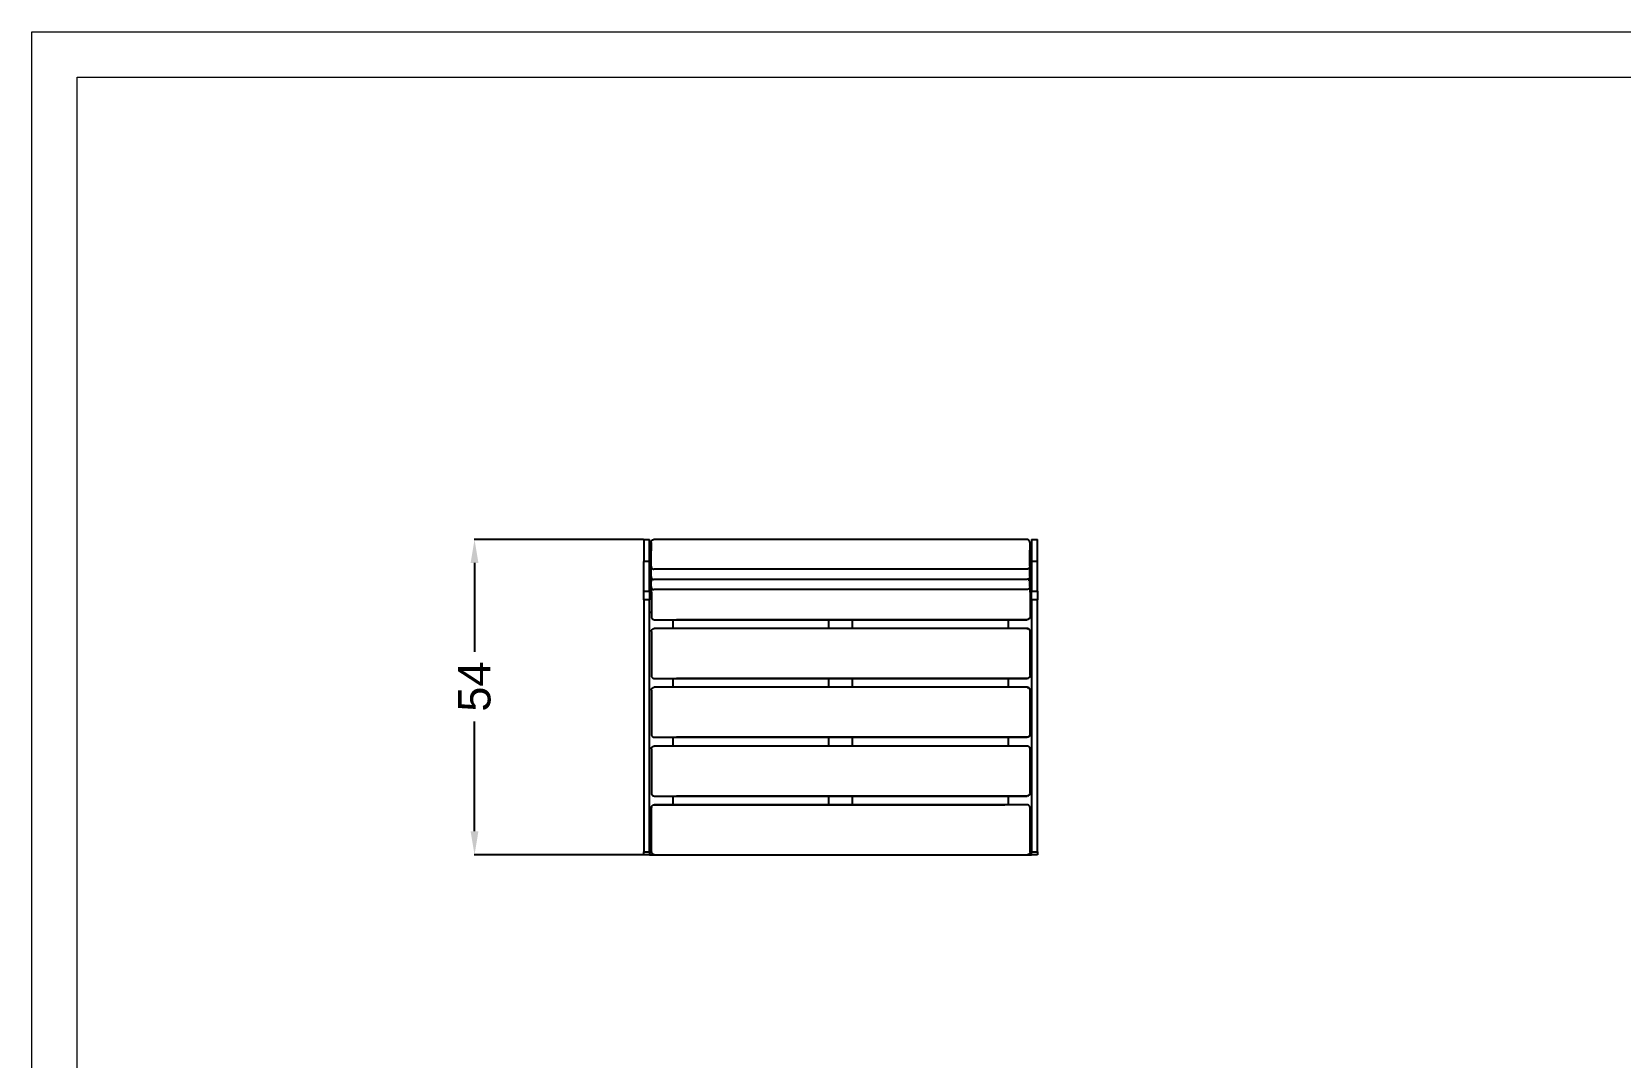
# Model space of a CAD drawing. Header units: inches. Extents: x -1533 to 3873, y -634 to 3374.
# Drawn here: x -1533 to 1170, y 1629 to 3374 of the extents above; entities that cross this region are included whole.
import ezdxf

# ---------------------------------------------------------------- set-up
doc = ezdxf.new("R2010")
doc.units = ezdxf.units.IN
doc.header["$MEASUREMENT"] = 0
doc.layers.add('DIMS', color=7, linetype='Continuous')
doc.layers.add('tabelka', color=155, linetype='Continuous')
doc.styles.get("Standard").update_dxf_attribs({"font": 'arial.ttf'})
doc.dimstyles.new('ISO-25', dxfattribs={"dimtxt": 2.5, "dimasz": 2.5, "dimexe": 1.25, "dimexo": 0.625, "dimtad": 1, "dimtxsty": 'Standard', "dimcen": 2.5, "dimadec": 0, "dimazin": 0, "dimtfac": 1, "dimtmove": 0, "dimatfit": 3, "dimfxl": 1, "dimarcsym": 0})

# ---------------------------------------------------------------- blocks, each defined once
blk = doc.blocks.new('*D26')
at = {"layer": 'Defpoints', "color": 0, "transparency": 16777216}
for p in [(-492, 2510.3), (-779.9, 1973.7), (-491.5, 1973.7)]:
    blk.add_point(p, dxfattribs=at)
at = {"layer": 'DIMS', "color": 0, "lineweight": -2, "transparency": 16777216}
for p, q in [((-492.5, 2510.3), (-780.4, 2510.3)), ((-779.9, 2470.3), (-779.9, 2319.2)), ((-779.9, 2013.7), (-779.9, 2200.7)), ((-492, 1973.7), (-780.4, 1973.7))]:
    blk.add_line(p, q, dxfattribs=at)
at = {"layer": 'DIMS', "color": 0, "transparency": 16777216}
for points in [[(-786.6, 2470.3), (-773.3, 2470.3), (-779.9, 2510.3)], [(-786.6, 2013.7), (-773.3, 2013.7), (-779.9, 1973.7)]]:
    blk.add_solid(points, dxfattribs=at)
at = {"layer": 'DIMS', "color": 0, "transparency": 16777216, "insert": (-779.9, 2259.9), "char_height": 55, "attachment_point": 5, "rotation": 90}
blk.add_mtext('54', dxfattribs=at)

msp = doc.modelspace()

# ---------------------------------------------------------------- linework, layer by layer
for p, q in [((-492, 2510.3), (-482, 2510.3)), ((-492, 2510.3), (-492, 2472.8)), ((-482, 2491.1), (-482, 2510.3)), ((-479.5, 2491.1), (-482, 2491.1)), ((-482, 2472.8), (-482, 2491.1)), ((-482, 2487.2), (-479.5, 2487.2)), ((-479.5, 2506), (-479.4, 2506.3)), ((-479.5, 2505.6), (-479.5, 2506)), ((-479.5, 2505.2), (-479.5, 2505.6)), ((-479.5, 2505.2), (-479.5, 2491.1)), ((-479.5, 2487.2), (-479.5, 2491.1)), ((-479.5, 2477.6), (-479.5, 2487.2)), ((-479.4, 2506.4), (-479.3, 2506.8)), ((-479.4, 2506.3), (-479.4, 2506.4)), ((-479.3, 2506.8), (-479.1, 2507.1)), ((-479.1, 2507.1), (-479, 2507.5)), ((-479, 2507.5), (-478.8, 2507.8)), ((-478.8, 2507.8), (-478.6, 2508.1)), ((-478.6, 2508.1), (-478.3, 2508.4)), ((-478.3, 2508.5), (-478, 2508.8)), ((-478.3, 2508.4), (-478.3, 2508.5)), ((-478, 2508.8), (-477.7, 2509)), ((-477.7, 2509), (-477.4, 2509.3)), ((-477.4, 2509.3), (-477.1, 2509.5)), ((-477.1, 2509.5), (-476.8, 2509.7)), ((-476.8, 2509.7), (-476.4, 2509.8)), ((-476.4, 2509.8), (-476.1, 2510)), ((-476.1, 2510), (-475.7, 2510.1)), ((-475.7, 2510.1), (-475.3, 2510.1)), ((-475.3, 2510.1), (-474.9, 2510.2)), ((-474.9, 2510.2), (-474.5, 2510.2)), ((160, 2510.2), (-474.5, 2510.2)), ((160.4, 2510.2), (160, 2510.2)), ((160.7, 2510.1), (160.4, 2510.2)), ((161.1, 2510.1), (160.7, 2510.1)), ((161.5, 2510), (161.1, 2510.1)), ((161.9, 2509.8), (161.5, 2510)), ((162.2, 2509.7), (161.9, 2509.8)), ((162.6, 2509.5), (162.2, 2509.7)), ((162.9, 2509.3), (162.6, 2509.5)), ((163.2, 2509), (162.9, 2509.3)), ((163.5, 2508.8), (163.2, 2509)), ((163.7, 2508.5), (163.5, 2508.8)), ((163.8, 2508.4), (163.7, 2508.5)), ((164, 2508.1), (163.8, 2508.4)), ((164.2, 2507.8), (164, 2508.1)), ((164.4, 2507.5), (164.2, 2507.8)), ((164.6, 2507.1), (164.4, 2507.5)), ((164.7, 2506.8), (164.6, 2507.1)), ((164.8, 2506.4), (164.7, 2506.8)), ((164.8, 2506.3), (164.8, 2506.4)), ((164.9, 2506), (164.8, 2506.3)), ((165, 2505.6), (164.9, 2506)), ((165, 2505.2), (165, 2505.6)), ((165, 2505.2), (165, 2492.2)), ((165, 2491.1), (165, 2492.2)), ((165, 2491.1), (168, 2491.1)), ((165, 2488.2), (165, 2491.1)), ((165, 2487.8), (165, 2488.2)), ((165, 2487.8), (165, 2487.2)), ((168, 2487.2), (165, 2487.2)), ((165, 2464.6), (165, 2487.2)), ((168, 2510.3), (178, 2510.3)), ((168, 2510.3), (168, 2491.1)), ((168, 2491.1), (168, 2487.2)), ((168, 2487.2), (168, 2472.8)), ((178, 2472.8), (178, 2510.3)), ((-482, 2472.8), (-492, 2472.8)), ((-492, 2422.3), (-492, 2472.8)), ((-482, 2440.8), (-482, 2472.8)), ((-479.5, 2476.4), (-479.5, 2477.6)), ((-479.5, 2472.1), (-479.5, 2476.4)), ((-479.5, 2464.6), (-479.5, 2472.1)), ((-479.5, 2472.1), (-479.5, 2472.1)), ((-479.5, 2464.6), (-479.5, 2464.2)), ((-479.5, 2464.2), (-479.5, 2463.8)), ((-479.5, 2460.3), (-479.5, 2464.2)), ((-479.5, 2463.8), (-479.4, 2463.4)), ((-479.5, 2459), (-479.5, 2460.3)), ((-479.4, 2463.4), (-479.4, 2463.4)), ((-479.4, 2463.4), (-479.3, 2463)), ((-479.3, 2463), (-479.1, 2462.6)), ((-479.1, 2462.6), (-479, 2462.3)), ((-479, 2462.3), (-478.8, 2462)), ((-478.8, 2462), (-478.6, 2461.6)), ((-478.6, 2461.6), (-478.3, 2461.3)), ((-478.3, 2461.3), (-478.3, 2461.3)), ((-478.3, 2461.3), (-478, 2461)), ((-478, 2461), (-477.7, 2460.8)), ((-477.7, 2460.8), (-477.4, 2460.5)), ((-477.4, 2460.5), (-477.1, 2460.3)), ((-477.1, 2460.3), (-476.8, 2460.1)), ((-476.8, 2460.1), (-476.4, 2460)), ((-476.4, 2460), (-476.1, 2459.8)), ((161.9, 2460), (161.5, 2459.8)), ((162.2, 2460.1), (161.9, 2460)), ((162.6, 2460.3), (162.2, 2460.1)), ((162.9, 2460.5), (162.6, 2460.3)), ((163.2, 2460.8), (162.9, 2460.5)), ((163.5, 2461), (163.2, 2460.8)), ((163.7, 2461.3), (163.5, 2461)), ((163.8, 2461.3), (163.7, 2461.3)), ((164, 2461.6), (163.8, 2461.3)), ((164.2, 2462), (164, 2461.6)), ((164.4, 2462.3), (164.2, 2462)), ((164.6, 2462.6), (164.4, 2462.3)), ((164.7, 2463), (164.6, 2462.6)), ((164.8, 2463.4), (164.7, 2463)), ((164.9, 2463.8), (164.8, 2463.4)), ((164.8, 2463.4), (164.8, 2463.4)), ((165, 2464.2), (164.9, 2463.8)), ((165, 2464.6), (165, 2464.2)), ((165, 2464.2), (165, 2460.3)), ((165, 2447.2), (165, 2460.3)), ((178, 2472.8), (168, 2472.8)), ((168, 2472.8), (168, 2440.8)), ((178, 2422.3), (178, 2472.8)), ((-482, 2422.3), (-482, 2440.8)), ((-482, 2440.8), (-479.5, 2440.8)), ((-479.5, 2454.8), (-479.5, 2459)), ((-479.5, 2454.7), (-479.5, 2454.8)), ((-479.5, 2447.2), (-479.5, 2454.7)), ((-479.5, 2447.2), (-479.5, 2446.8)), ((-479.5, 2446.8), (-479.5, 2446.5)), ((-479.5, 2442.9), (-479.5, 2446.8)), ((-479.5, 2446.5), (-479.4, 2446.1)), ((-479.5, 2440.8), (-479.5, 2442.9)), ((-479.5, 2429.9), (-479.5, 2440.8)), ((-479.5, 2440.8), (-479.5, 2440.8)), ((-479.4, 2446.1), (-479.4, 2446)), ((-479.4, 2446), (-479.3, 2445.6)), ((-479.3, 2445.6), (-479.1, 2445.3)), ((-479.1, 2445.3), (-479, 2444.9)), ((-479, 2444.9), (-478.8, 2444.6)), ((-478.8, 2444.6), (-478.6, 2444.3)), ((-478.6, 2444.3), (-478.3, 2444)), ((-478.6, 2440.8), (-478.5, 2440.8)), ((-478.3, 2444), (-478.3, 2443.9)), ((-478.3, 2443.9), (-478, 2443.7)), ((-478, 2443.7), (-477.7, 2443.4)), ((-477.7, 2443.4), (-477.4, 2443.2)), ((-477.4, 2443.2), (-477.1, 2442.9)), ((-477.1, 2442.9), (-476.8, 2442.8)), ((-476.8, 2442.8), (-476.4, 2442.6)), ((-476.8, 2440.8), (-476.5, 2440.8)), ((-476.4, 2442.6), (-476.1, 2442.5)), ((-476.1, 2459.8), (-475.7, 2459.7)), ((-476.1, 2442.5), (-475.7, 2442.4)), ((-475.7, 2459.7), (-475.3, 2459.7)), ((-475.7, 2442.4), (-475.3, 2442.3)), ((-475.3, 2459.7), (-474.9, 2459.6)), ((-475.3, 2442.3), (-474.9, 2442.2)), ((-474.9, 2459.6), (-474.5, 2459.6)), ((-474.9, 2442.2), (-474.5, 2442.2)), ((160, 2459.6), (-474.5, 2459.6)), ((160, 2442.2), (-474.5, 2442.2)), ((160.4, 2459.6), (160, 2459.6)), ((160.4, 2442.2), (160, 2442.2)), ((160.7, 2459.7), (160.4, 2459.6)), ((160.7, 2442.3), (160.4, 2442.2)), ((160.5, 2440.8), (160.4, 2440.8)), ((160.5, 2440.8), (160.5, 2440.7)), ((160.8, 2440.8), (160.5, 2440.8)), ((160.5, 2440.7), (160.5, 2440.8)), ((160.5, 2438.1), (160.5, 2438)), ((160.5, 2438), (160.5, 2438.1)), ((161.1, 2459.7), (160.7, 2459.7)), ((161.1, 2442.4), (160.7, 2442.3)), ((161.5, 2459.8), (161.1, 2459.7)), ((161.5, 2442.5), (161.1, 2442.4)), ((161.9, 2442.6), (161.5, 2442.5)), ((162.2, 2442.8), (161.9, 2442.6)), ((162.6, 2442.9), (162.2, 2442.8)), ((162.6, 2440.8), (162.3, 2440.8)), ((162.9, 2443.2), (162.6, 2442.9)), ((163.2, 2443.4), (162.9, 2443.2)), ((163.5, 2443.7), (163.2, 2443.4)), ((163.5, 2440.8), (163.4, 2440.8)), ((163.7, 2443.9), (163.5, 2443.7)), ((163.8, 2444), (163.7, 2443.9)), ((164, 2444.3), (163.8, 2444)), ((163.9, 2440.8), (163.9, 2440.8)), ((164.2, 2444.6), (164, 2444.3)), ((164.4, 2444.9), (164.2, 2444.6)), ((164.6, 2440.8), (164.2, 2440.8)), ((164.6, 2445.3), (164.4, 2444.9)), ((164.7, 2445.6), (164.6, 2445.3)), ((164.8, 2446), (164.7, 2445.6)), ((165, 2440.8), (164.7, 2440.8)), ((164.9, 2446.5), (164.8, 2446.1)), ((164.8, 2446.1), (164.8, 2446)), ((165, 2446.8), (164.9, 2446.5)), ((165, 2447.2), (165, 2446.8)), ((165, 2446.8), (165, 2442.9)), ((165, 2440.8), (165, 2442.9)), ((165, 2429.9), (165, 2440.8)), ((165.5, 2440.8), (165, 2440.8)), ((165.5, 2440.8), (165.5, 2428.7)), ((168, 2440.8), (165.5, 2440.8)), ((165.5, 2440.8), (165.5, 2378.7)), ((168, 2440.8), (168, 2422.3)), ((-492, 2422.3), (-482, 2422.3)), ((-492, 2421.3), (-492, 2422.3)), ((-492, 2419.6), (-492, 2421.3)), ((-492, 2417.2), (-492, 2419.6)), ((-492, 2414.3), (-492, 2417.2)), ((-492, 2411), (-492, 2414.3)), ((-492, 2407.5), (-492, 2411)), ((-482, 2407.5), (-492, 2407.5)), ((-492, 2407.5), (-492, 1978.7)), ((-482, 2422.3), (-482, 2421.3)), ((-482, 2421.3), (-482, 2420.7)), ((-482, 2420.7), (-479, 2420.7)), ((-482, 2420.7), (-482, 2419.6)), ((-482, 2419.6), (-482, 2417.2)), ((-482, 2417.2), (-482, 2414.3)), ((-482, 2414.3), (-482, 2411)), ((-482, 2411), (-482, 2407.5)), ((-482, 2385.7), (-482, 2407.5)), ((-479.5, 2429.9), (-479.5, 2429.5)), ((-479.5, 2429.5), (-479.5, 2429.1)), ((-479.5, 2429.1), (-479.4, 2428.7)), ((-479.4, 2428.7), (-479.4, 2428.7)), ((-479.4, 2428.7), (-479.3, 2428.3)), ((-479.3, 2428.3), (-479.1, 2427.9)), ((-479.1, 2427.9), (-479, 2427.7)), ((-479, 2420.7), (-479, 2427.7)), ((-479, 2427.7), (-479, 2427.6)), ((-479, 2427.6), (-478.8, 2427.2)), ((-479, 2420.7), (-479, 2385.7)), ((-478.8, 2427.2), (-478.6, 2426.9)), ((-478.6, 2426.9), (-478.3, 2426.6)), ((-478.3, 2426.6), (-478.3, 2426.6)), ((-478.3, 2426.6), (-478, 2426.3)), ((-478, 2426.3), (-477.7, 2426)), ((-477.7, 2426), (-477.4, 2425.8)), ((-477.4, 2425.8), (-477.1, 2425.6)), ((-477.1, 2425.6), (-476.8, 2425.4)), ((-476.8, 2425.4), (-476.4, 2425.2)), ((-476.4, 2425.2), (-476.1, 2425.1)), ((-476.1, 2425.1), (-475.7, 2425)), ((-475.7, 2425), (-475.3, 2424.9)), ((-475.3, 2424.9), (-474.9, 2424.9)), ((-474.9, 2424.9), (-474.5, 2424.9)), ((160, 2424.9), (-474.5, 2424.9)), ((160.4, 2424.9), (160, 2424.9)), ((160.5, 2424.9), (160.4, 2424.9)), ((160.7, 2424.9), (160.5, 2424.9)), ((161.1, 2425), (160.7, 2424.9)), ((161.5, 2425.1), (161.1, 2425)), ((161.9, 2425.2), (161.5, 2425.1)), ((162.2, 2425.4), (161.9, 2425.2)), ((162.6, 2425.6), (162.2, 2425.4)), ((162.9, 2425.8), (162.6, 2425.6)), ((163.2, 2426), (162.9, 2425.8)), ((163.5, 2426.3), (163.2, 2426)), ((163.7, 2426.6), (163.5, 2426.3)), ((163.8, 2426.6), (163.7, 2426.6)), ((164, 2426.9), (163.8, 2426.6)), ((164.2, 2427.2), (164, 2426.9)), ((164.4, 2427.6), (164.2, 2427.2)), ((164.6, 2427.9), (164.4, 2427.6)), ((164.7, 2428.3), (164.6, 2427.9)), ((164.8, 2428.7), (164.7, 2428.3)), ((164.9, 2429.1), (164.8, 2428.7)), ((164.8, 2428.7), (164.8, 2428.7)), ((165, 2429.5), (164.9, 2429.1)), ((165, 2429.9), (165, 2429.5)), ((165.5, 2428.7), (165.4, 2420.7)), ((165.5, 2420.7), (165.4, 2420.7)), ((165.4, 2420.7), (165.5, 2416.2)), ((165.5, 2420.7), (165.5, 2428.7)), ((165.5, 2420.7), (168, 2420.7)), ((165.5, 2416.2), (165.5, 2391.2)), ((168, 2422.3), (178, 2422.3)), ((168, 2421.3), (168, 2422.3)), ((168, 2420.7), (168, 2421.3)), ((168, 2419.6), (168, 2420.7)), ((168, 2417.2), (168, 2419.6)), ((168, 2414.3), (168, 2417.2)), ((168, 2411), (168, 2414.3)), ((168, 2407.5), (168, 2411)), ((178, 2407.5), (168, 2407.5)), ((168, 2407.5), (168, 2385.7)), ((178, 2422.3), (178, 2421.3)), ((178, 2421.3), (178, 2419.6)), ((178, 2419.6), (178, 2417.2)), ((178, 2417.2), (178, 2414.3)), ((178, 2414.3), (178, 2411)), ((178, 2411), (178, 2407.5)), ((178, 1978.7), (178, 2407.5)), ((-479, 2385.7), (-482, 2385.7)), ((-482, 2046.7), (-482, 2385.7)), ((-479, 2385.7), (-479, 2378.7)), ((165.5, 2391.2), (165.4, 2385.7)), ((165.4, 2385.7), (168, 2385.7)), ((165.4, 2385.7), (165.5, 2378.7)), ((168, 2385.7), (168, 2046.7)), ((-479, 2378.7), (-479, 2378.3)), ((-479, 2378.3), (-479, 2377.9)), ((-479, 2377.9), (-478.9, 2377.5)), ((-479, 2354.5), (-478.9, 2354.9)), ((-479, 2354.1), (-479, 2354.5)), ((-479, 2353.7), (-479, 2354.1)), ((-479, 2353.7), (-479, 2278.7)), ((-478.9, 2377.5), (-478.8, 2377.2)), ((-478.9, 2354.9), (-478.8, 2355.3)), ((-478.8, 2377.2), (-478.6, 2376.8)), ((-478.8, 2355.3), (-478.6, 2355.6)), ((-478.6, 2376.8), (-478.5, 2376.4)), ((-478.6, 2355.6), (-478.5, 2356)), ((-478.5, 2376.4), (-478.3, 2376.1)), ((-478.5, 2356), (-478.3, 2356.3)), ((-478.3, 2376.1), (-478.1, 2375.8)), ((-478.3, 2356.3), (-478.1, 2356.7)), ((-478.1, 2375.8), (-477.8, 2375.5)), ((-478.1, 2356.7), (-477.8, 2357)), ((-477.8, 2375.5), (-477.6, 2375.2)), ((-477.8, 2357), (-477.6, 2357.3)), ((-477.6, 2375.2), (-477.3, 2374.9)), ((-477.6, 2357.3), (-477.3, 2357.5)), ((-477.3, 2374.9), (-477, 2374.7)), ((-477.3, 2357.5), (-477, 2357.8)), ((-477, 2374.7), (-476.6, 2374.5)), ((-477, 2357.8), (-476.6, 2358)), ((-476.6, 2374.5), (-476.3, 2374.3)), ((-476.6, 2358), (-476.3, 2358.2)), ((-476.3, 2374.3), (-475.9, 2374.1)), ((-476.3, 2358.2), (-475.9, 2358.3)), ((-475.9, 2374.1), (-475.6, 2374)), ((-475.9, 2358.3), (-475.6, 2358.5)), ((-475.6, 2374), (-475.2, 2373.9)), ((-475.6, 2358.5), (-475.2, 2358.6)), ((-475.2, 2373.9), (-474.8, 2373.8)), ((-475.2, 2358.6), (-474.8, 2358.7)), ((-474.8, 2373.8), (-474.4, 2373.7)), ((-474.8, 2358.7), (-474.4, 2358.7)), ((-474.4, 2373.7), (-474, 2373.7)), ((-474, 2358.7), (-474.4, 2358.7)), ((-474, 2373.7), (-442, 2373.7)), ((-442, 2358.7), (-474, 2358.7)), ((-442, 2358.7), (-442, 2373.7)), ((-442, 2373.7), (-176.8, 2373.7)), ((-176.8, 2358.7), (-442, 2358.7)), ((-137.9, 2373.7), (-436.2, 2373.7)), ((-176.8, 2358.7), (-176.8, 2373.7)), ((-176.8, 2373.7), (-136.8, 2373.7)), ((-136.8, 2358.7), (-176.8, 2358.7)), ((160.5, 2373.7), (-137.9, 2373.7)), ((-136.8, 2358.7), (-136.8, 2373.7)), ((-136.8, 2373.7), (128, 2373.7)), ((128, 2358.7), (-136.8, 2358.7)), ((128, 2373.7), (128, 2358.7)), ((128, 2373.7), (160.5, 2373.7)), ((160.5, 2358.7), (128, 2358.7)), ((160.6, 2373.7), (160.5, 2373.7)), ((160.6, 2373.7), (160.5, 2373.7)), ((160.8, 2358.7), (160.5, 2358.7)), ((160.6, 2373.7), (160.6, 2373.7)), ((160.8, 2373.7), (160.6, 2373.7)), ((161.2, 2373.8), (160.8, 2373.7)), ((161.2, 2358.7), (160.8, 2358.7)), ((162, 2358.4), (160.8, 2358.6)), ((160.8, 2358.6), (162, 2358.4)), ((161.6, 2373.9), (161.2, 2373.8)), ((161.6, 2358.6), (161.2, 2358.7)), ((162, 2374), (161.6, 2373.9)), ((162, 2374), (161.6, 2373.9)), ((161.6, 2373.9), (161.7, 2373.9)), ((161.6, 2358.6), (161.7, 2358.5)), ((161.7, 2373.9), (161.8, 2373.9)), ((161.7, 2358.5), (161.9, 2358.5)), ((161.9, 2373.9), (161.8, 2373.9)), ((162, 2374), (161.9, 2373.9)), ((162, 2374), (161.9, 2373.9)), ((162, 2358.5), (161.9, 2358.5)), ((162.3, 2374.1), (162, 2374)), ((162, 2374), (162.3, 2374.1)), ((162.3, 2358.4), (162, 2358.5)), ((162.4, 2374.1), (162.3, 2374.1)), ((162.4, 2374.1), (162.3, 2374.1)), ((162.4, 2358.3), (162.3, 2358.4)), ((162.3, 2358.4), (162.4, 2358.3)), ((162.7, 2374.3), (162.4, 2374.1)), ((162.4, 2374.1), (162.5, 2374.2)), ((162.5, 2374.2), (162.4, 2374.1)), ((162.4, 2358.3), (162.5, 2358.3)), ((162.4, 2358.3), (162.5, 2358.3)), ((162.5, 2374.2), (162.7, 2374.3)), ((162.7, 2374.3), (162.5, 2374.2)), ((162.7, 2358.2), (162.5, 2358.3)), ((163, 2374.4), (162.7, 2374.3)), ((162.8, 2358.1), (162.7, 2358.2)), ((162.8, 2358.1), (163, 2358)), ((163, 2374.4), (162.9, 2374.4)), ((164, 2375.2), (163, 2374.5)), ((164, 2375.2), (163, 2374.5)), ((163.1, 2374.5), (163, 2374.4)), ((163, 2358), (163.1, 2358)), ((163, 2357.9), (163.3, 2357.7)), ((163, 2357.9), (163.3, 2357.7)), ((164, 2375.2), (163.1, 2374.5)), ((163.4, 2374.7), (163.1, 2374.5)), ((163.4, 2357.8), (163.1, 2358)), ((163.7, 2374.9), (163.4, 2374.7)), ((163.7, 2357.5), (163.4, 2357.8)), ((163.4, 2357.7), (163.7, 2357.5)), ((164, 2375.2), (163.7, 2374.9)), ((163.9, 2357.4), (163.7, 2357.5)), ((163.9, 2357.4), (163.9, 2357.3)), ((163.9, 2357.3), (164, 2357.3)), ((163.9, 2357.3), (164, 2357.3)), ((164, 2375.2), (164.9, 2376.5)), ((164.9, 2376.5), (164, 2375.2)), ((164.7, 2376.1), (164, 2375.2)), ((164.3, 2375.5), (164, 2375.2)), ((164, 2357.3), (164.2, 2356.9)), ((164, 2357.3), (164.2, 2356.9)), ((164.3, 2357), (164, 2357.3)), ((164, 2357.3), (164.2, 2356.9)), ((164.5, 2375.8), (164.3, 2375.5)), ((164.5, 2356.7), (164.3, 2357)), ((164.4, 2356.6), (164.6, 2356.3)), ((164.4, 2356.6), (164.6, 2356.3)), ((164.7, 2376.1), (164.5, 2375.8)), ((164.7, 2356.3), (164.5, 2356.7)), ((164.5, 2356.6), (164.7, 2356.3)), ((164.8, 2376.2), (164.7, 2376.1)), ((164.7, 2356.3), (164.8, 2356.2)), ((164.9, 2376.5), (164.8, 2376.3)), ((164.9, 2376.4), (164.8, 2376.3)), ((164.8, 2376.3), (164.8, 2376.2)), ((164.8, 2376.2), (164.8, 2376.2)), ((164.8, 2356.2), (164.8, 2356.2)), ((164.8, 2356.2), (164.8, 2356.2)), ((164.8, 2356.2), (164.8, 2356.1)), ((164.9, 2356), (164.8, 2356.1)), ((165, 2355.8), (164.8, 2356.1)), ((165, 2376.7), (164.9, 2376.4)), ((164.9, 2376.5), (165, 2376.7)), ((165.1, 2355.6), (164.9, 2356)), ((164.9, 2356), (165, 2355.8)), ((164.9, 2356), (165.1, 2355.6)), ((165.1, 2377), (165, 2376.8)), ((165, 2376.7), (165.1, 2376.8)), ((165.1, 2376.8), (165, 2376.7)), ((165, 2355.8), (165.1, 2355.6)), ((165, 2355.8), (165.1, 2355.5)), ((165.1, 2377), (165.2, 2377.3)), ((165.2, 2377.2), (165.1, 2376.8)), ((165.1, 2376.8), (165.1, 2377)), ((165.2, 2355.3), (165.1, 2355.6)), ((165.1, 2355.4), (165.1, 2355.6)), ((165.1, 2355.6), (165.2, 2355.2)), ((165.1, 2355.4), (165.1, 2355.5)), ((165.2, 2355.2), (165.1, 2355.4)), ((165.1, 2355.4), (165.2, 2355.2)), ((165.3, 2377.4), (165.2, 2377.3)), ((165.2, 2377.3), (165.2, 2377.2)), ((165.2, 2355.2), (165.2, 2355.3)), ((165.2, 2355.2), (165.3, 2355)), ((165.4, 2377.9), (165.3, 2377.5)), ((165.3, 2377.5), (165.3, 2377.4)), ((165.3, 2377.4), (165.3, 2377.4)), ((165.3, 2355), (165.3, 2354.9)), ((165.4, 2354.5), (165.3, 2354.9)), ((165.5, 2378.7), (165.4, 2378.7)), ((165.4, 2378.7), (165.5, 2378.7)), ((165.4, 2378.5), (165.4, 2378.7)), ((165.5, 2378.7), (165.4, 2378.6)), ((165.4, 2378.5), (165.4, 2378.3)), ((165.4, 2378.3), (165.4, 2377.9)), ((165.4, 2354.1), (165.4, 2354.5)), ((165.5, 2353.7), (165.4, 2354.1)), ((165.5, 2278.7), (165.5, 2353.7)), ((165.5, 2353.7), (165.5, 2278.7)), ((-479, 2278.7), (-479, 2278.3)), ((-479, 2278.3), (-479, 2277.9)), ((-479, 2277.9), (-478.9, 2277.5)), ((-478.9, 2277.5), (-478.8, 2277.2)), ((-478.8, 2277.2), (-478.6, 2276.8)), ((-478.6, 2276.8), (-478.5, 2276.4)), ((-478.5, 2276.4), (-478.3, 2276.1)), ((-478.3, 2276.1), (-478.1, 2275.8)), ((-478.1, 2275.8), (-477.8, 2275.5)), ((-477.8, 2275.5), (-477.6, 2275.2)), ((-477.6, 2275.2), (-477.3, 2274.9)), ((-477.3, 2274.9), (-477, 2274.7)), ((-477, 2274.7), (-476.6, 2274.5)), ((-476.6, 2274.5), (-476.3, 2274.3)), ((-476.3, 2274.3), (-475.9, 2274.1)), ((-475.9, 2274.1), (-475.6, 2274)), ((-475.6, 2274), (-475.2, 2273.9)), ((-475.2, 2273.9), (-474.8, 2273.8)), ((-474.8, 2273.8), (-474.4, 2273.7)), ((-474.4, 2273.7), (-474, 2273.7)), ((-474, 2273.7), (-442, 2273.7)), ((-442, 2258.7), (-442, 2273.7)), ((-442, 2273.7), (-176.8, 2273.7)), ((-137.9, 2273.7), (-436.2, 2273.7)), ((-176.8, 2258.7), (-176.8, 2273.7)), ((-176.8, 2273.7), (-136.8, 2273.7)), ((160.5, 2273.7), (-137.9, 2273.7)), ((-136.8, 2258.7), (-136.8, 2273.7)), ((-136.8, 2273.7), (128, 2273.7)), ((128, 2273.7), (128, 2258.7)), ((128, 2273.7), (160.5, 2273.7)), ((160.6, 2273.7), (160.5, 2273.7)), ((160.6, 2273.7), (160.5, 2273.7)), ((160.6, 2273.7), (160.6, 2273.7)), ((160.8, 2273.7), (160.6, 2273.7)), ((161.2, 2273.8), (160.8, 2273.7)), ((161.6, 2273.9), (161.2, 2273.8)), ((162, 2274), (161.6, 2273.9)), ((162, 2274), (161.6, 2273.9)), ((161.6, 2273.9), (161.7, 2273.9)), ((161.7, 2273.9), (161.8, 2273.9)), ((161.8, 2273.9), (161.9, 2273.9)), ((162, 2274), (161.9, 2273.9)), ((162, 2274), (161.9, 2273.9)), ((162.3, 2274.1), (162, 2274)), ((162, 2274), (162.3, 2274.1)), ((162.4, 2274.1), (162.3, 2274.1)), ((162.4, 2274.1), (162.3, 2274.1)), ((162.7, 2274.3), (162.4, 2274.1)), ((162.4, 2274.1), (162.5, 2274.2)), ((162.5, 2274.2), (162.4, 2274.1)), ((162.5, 2274.2), (162.7, 2274.3)), ((162.7, 2274.3), (162.5, 2274.2)), ((162.9, 2274.4), (162.7, 2274.3)), ((162.9, 2274.4), (163, 2274.4)), ((163, 2274.4), (162.9, 2274.4)), ((162.9, 2274.4), (162.9, 2274.4)), ((163.1, 2274.5), (163, 2274.4)), ((164, 2275.2), (163.1, 2274.5)), ((163.4, 2274.7), (163.1, 2274.5)), ((163.7, 2274.9), (163.4, 2274.7)), ((164, 2275.2), (163.7, 2274.9)), ((164, 2275.2), (164.9, 2276.5)), ((164.9, 2276.5), (164, 2275.2)), ((164.7, 2276.1), (164, 2275.2)), ((164.3, 2275.5), (164, 2275.2)), ((164.5, 2275.8), (164.3, 2275.5)), ((164.7, 2276.1), (164.5, 2275.8)), ((164.8, 2276.2), (164.7, 2276.1)), ((164.9, 2276.5), (164.8, 2276.3)), ((164.9, 2276.4), (164.8, 2276.3)), ((164.8, 2276.3), (164.8, 2276.2)), ((164.8, 2276.2), (164.8, 2276.2)), ((165, 2276.7), (164.9, 2276.4)), ((164.9, 2276.5), (165, 2276.7)), ((165.1, 2277), (165, 2276.8)), ((165, 2276.7), (165.1, 2276.8)), ((165.1, 2276.8), (165, 2276.7)), ((165.1, 2277), (165.2, 2277.3)), ((165.2, 2277.2), (165.1, 2276.8)), ((165.1, 2276.8), (165.1, 2277)), ((165.3, 2277.4), (165.2, 2277.3)), ((165.2, 2277.3), (165.2, 2277.2)), ((165.4, 2277.9), (165.3, 2277.5)), ((165.3, 2277.5), (165.3, 2277.4)), ((165.3, 2277.4), (165.3, 2277.4)), ((165.5, 2278.7), (165.4, 2278.7)), ((165.4, 2278.7), (165.5, 2278.7)), ((165.4, 2278.5), (165.4, 2278.7)), ((165.5, 2278.7), (165.4, 2278.6)), ((165.4, 2278.5), (165.4, 2278.3)), ((165.4, 2278.3), (165.4, 2277.9)), ((-479, 2254.5), (-478.9, 2254.9)), ((-479, 2254.1), (-479, 2254.5)), ((-479, 2253.7), (-479, 2254.1)), ((-479, 2253.7), (-479, 2178.7)), ((-478.9, 2254.9), (-478.8, 2255.3)), ((-478.8, 2255.3), (-478.6, 2255.6)), ((-478.6, 2255.6), (-478.5, 2256)), ((-478.5, 2256), (-478.3, 2256.3)), ((-478.3, 2256.3), (-478.1, 2256.7)), ((-478.1, 2256.7), (-477.8, 2257)), ((-477.8, 2257), (-477.6, 2257.3)), ((-477.6, 2257.3), (-477.3, 2257.5)), ((-477.3, 2257.5), (-477, 2257.8)), ((-477, 2257.8), (-476.6, 2258)), ((-476.6, 2258), (-476.3, 2258.2)), ((-476.3, 2258.2), (-475.9, 2258.3)), ((-475.9, 2258.3), (-475.6, 2258.5)), ((-475.6, 2258.5), (-475.2, 2258.6)), ((-475.2, 2258.6), (-474.8, 2258.7)), ((-474.8, 2258.7), (-474.4, 2258.7)), ((-474, 2258.7), (-474.4, 2258.7)), ((-442, 2258.7), (-474, 2258.7)), ((-176.8, 2258.7), (-442, 2258.7)), ((-136.8, 2258.7), (-176.8, 2258.7)), ((128, 2258.7), (-136.8, 2258.7)), ((160.5, 2258.7), (128, 2258.7)), ((160.8, 2258.7), (160.5, 2258.7)), ((161.2, 2258.7), (160.8, 2258.7)), ((162, 2258.4), (160.8, 2258.6)), ((160.8, 2258.6), (162, 2258.4)), ((161.6, 2258.6), (161.2, 2258.7)), ((161.6, 2258.6), (161.7, 2258.5)), ((161.7, 2258.5), (161.9, 2258.5)), ((162, 2258.5), (161.9, 2258.5)), ((162.3, 2258.4), (162, 2258.5)), ((162.4, 2258.3), (162.3, 2258.4)), ((162.3, 2258.4), (162.4, 2258.3)), ((162.4, 2258.3), (162.5, 2258.3)), ((162.4, 2258.3), (162.5, 2258.3)), ((162.7, 2258.2), (162.5, 2258.3)), ((162.8, 2258.1), (162.7, 2258.2)), ((162.8, 2258.1), (163, 2258)), ((163, 2258), (163.1, 2258)), ((163, 2257.9), (163.3, 2257.7)), ((163, 2257.9), (163.3, 2257.7)), ((163.4, 2257.8), (163.1, 2258)), ((163.7, 2257.5), (163.4, 2257.8)), ((163.4, 2257.7), (163.7, 2257.5)), ((163.9, 2257.4), (163.7, 2257.5)), ((163.9, 2257.4), (163.9, 2257.3)), ((163.9, 2257.3), (164, 2257.3)), ((163.9, 2257.3), (164, 2257.3)), ((164, 2257.3), (164.2, 2256.9)), ((164, 2257.3), (164.2, 2256.9)), ((164.3, 2257), (164, 2257.3)), ((164, 2257.3), (164.2, 2256.9)), ((164.5, 2256.7), (164.3, 2257)), ((164.4, 2256.6), (164.6, 2256.3)), ((164.4, 2256.6), (164.6, 2256.3)), ((164.7, 2256.3), (164.5, 2256.7)), ((164.5, 2256.6), (164.7, 2256.3)), ((164.7, 2256.3), (164.8, 2256.2)), ((164.8, 2256.2), (164.8, 2256.2)), ((164.8, 2256.2), (164.8, 2256.1)), ((164.9, 2256), (164.8, 2256.1)), ((165, 2255.8), (164.8, 2256.1)), ((165.1, 2255.6), (164.9, 2256)), ((164.9, 2256), (165, 2255.8)), ((164.9, 2256), (165.1, 2255.6)), ((165, 2255.8), (165.1, 2255.6)), ((165, 2255.8), (165.1, 2255.5)), ((165.2, 2255.3), (165.1, 2255.6)), ((165.1, 2255.4), (165.1, 2255.6)), ((165.1, 2255.6), (165.2, 2255.2)), ((165.1, 2255.4), (165.1, 2255.5)), ((165.2, 2255.2), (165.1, 2255.4)), ((165.1, 2255.4), (165.2, 2255.2)), ((165.2, 2255.2), (165.2, 2255.3)), ((165.2, 2255.2), (165.3, 2255)), ((165.3, 2255), (165.3, 2254.9)), ((165.4, 2254.5), (165.3, 2254.9)), ((165.4, 2254.1), (165.4, 2254.5)), ((165.5, 2253.7), (165.4, 2254.1)), ((165.5, 2178.7), (165.5, 2253.7)), ((165.5, 2253.7), (165.5, 2178.7)), ((-479, 2178.7), (-479, 2178.3)), ((-479, 2178.3), (-479, 2177.9)), ((-479, 2177.9), (-478.9, 2177.5)), ((-478.9, 2177.5), (-478.8, 2177.2)), ((-478.8, 2177.2), (-478.6, 2176.8)), ((-478.6, 2176.8), (-478.5, 2176.4)), ((-478.5, 2176.4), (-478.3, 2176.1)), ((-478.3, 2176.1), (-478.1, 2175.8)), ((-478.1, 2175.8), (-477.8, 2175.5)), ((-477.8, 2175.5), (-477.6, 2175.2)), ((-477.6, 2175.2), (-477.3, 2174.9)), ((-477.3, 2174.9), (-477, 2174.7)), ((-477, 2174.7), (-476.6, 2174.5)), ((-476.6, 2174.5), (-476.3, 2174.3)), ((-476.3, 2174.3), (-475.9, 2174.1)), ((-475.9, 2174.1), (-475.6, 2174)), ((-475.6, 2174), (-475.2, 2173.9)), ((-475.2, 2173.9), (-474.8, 2173.8)), ((-474.8, 2173.8), (-474.4, 2173.7)), ((-474.4, 2173.7), (-474, 2173.7)), ((-474, 2173.7), (-442, 2173.7)), ((-442, 2158.7), (-442, 2173.7)), ((-442, 2173.7), (-176.8, 2173.7)), ((-137.9, 2173.7), (-436.2, 2173.7)), ((-176.8, 2158.7), (-176.8, 2173.7)), ((-176.8, 2173.7), (-136.8, 2173.7)), ((160.5, 2173.7), (-137.9, 2173.7)), ((-136.8, 2158.7), (-136.8, 2173.7)), ((-136.8, 2173.7), (128, 2173.7)), ((128, 2173.7), (128, 2158.7)), ((128, 2173.7), (160.5, 2173.7)), ((160.6, 2173.7), (160.5, 2173.7)), ((160.6, 2173.7), (160.5, 2173.7)), ((160.6, 2173.7), (160.6, 2173.7)), ((160.8, 2173.7), (160.6, 2173.7)), ((161.2, 2173.8), (160.8, 2173.7)), ((161.6, 2173.9), (161.2, 2173.8)), ((162, 2174), (161.6, 2173.9)), ((162, 2174), (161.6, 2173.9)), ((161.6, 2173.9), (161.7, 2173.9)), ((161.7, 2173.9), (161.8, 2173.9)), ((161.8, 2173.9), (161.9, 2173.9)), ((162, 2174), (161.9, 2173.9)), ((162, 2174), (161.9, 2173.9)), ((162.3, 2174.1), (162, 2174)), ((162, 2174), (162.3, 2174.1)), ((162.4, 2174.1), (162.3, 2174.1)), ((162.4, 2174.1), (162.3, 2174.1)), ((162.7, 2174.3), (162.4, 2174.1)), ((162.4, 2174.1), (162.5, 2174.2)), ((162.5, 2174.2), (162.4, 2174.1)), ((162.5, 2174.2), (162.7, 2174.3)), ((162.7, 2174.3), (162.5, 2174.2)), ((162.9, 2174.4), (162.7, 2174.3)), ((162.9, 2174.4), (163, 2174.4)), ((163, 2174.4), (162.9, 2174.4)), ((162.9, 2174.4), (162.9, 2174.4)), ((164, 2175.2), (163, 2174.5)), ((164, 2175.2), (163, 2174.5)), ((163.1, 2174.5), (163, 2174.4)), ((164, 2175.2), (163.1, 2174.5)), ((163.4, 2174.7), (163.1, 2174.5)), ((163.7, 2174.9), (163.4, 2174.7)), ((164, 2175.2), (163.7, 2174.9)), ((164, 2175.2), (164.9, 2176.5)), ((164.9, 2176.5), (164, 2175.2)), ((164.7, 2176.1), (164, 2175.2)), ((164.3, 2175.5), (164, 2175.2)), ((164.5, 2175.8), (164.3, 2175.5)), ((164.7, 2176.1), (164.5, 2175.8)), ((164.8, 2176.2), (164.7, 2176.1)), ((164.9, 2176.5), (164.8, 2176.3)), ((164.9, 2176.4), (164.8, 2176.3)), ((164.8, 2176.3), (164.8, 2176.2)), ((164.8, 2176.2), (164.8, 2176.2)), ((165, 2176.7), (164.9, 2176.4)), ((164.9, 2176.5), (165, 2176.7)), ((165.1, 2177), (165, 2176.8)), ((165, 2176.7), (165.1, 2176.8)), ((165.1, 2176.8), (165, 2176.7)), ((165.1, 2177), (165.2, 2177.3)), ((165.2, 2177.2), (165.1, 2176.8)), ((165.1, 2176.8), (165.1, 2177)), ((165.3, 2177.4), (165.2, 2177.3)), ((165.2, 2177.3), (165.2, 2177.2)), ((165.4, 2177.9), (165.3, 2177.5)), ((165.3, 2177.5), (165.3, 2177.4)), ((165.3, 2177.4), (165.3, 2177.4)), ((165.5, 2178.7), (165.4, 2178.7)), ((165.4, 2178.7), (165.5, 2178.7)), ((165.4, 2178.5), (165.4, 2178.7)), ((165.5, 2178.7), (165.4, 2178.6)), ((165.4, 2178.5), (165.4, 2178.3)), ((165.4, 2178.3), (165.4, 2177.9)), ((-479, 2154.5), (-478.9, 2154.9)), ((-479, 2154.1), (-479, 2154.5)), ((-479, 2153.7), (-479, 2154.1)), ((-479, 2153.7), (-479, 2078.7)), ((-478.9, 2154.9), (-478.8, 2155.3)), ((-478.8, 2155.3), (-478.6, 2155.6)), ((-478.6, 2155.6), (-478.5, 2156)), ((-478.5, 2156), (-478.3, 2156.3)), ((-478.3, 2156.3), (-478.1, 2156.7)), ((-478.1, 2156.7), (-477.8, 2157)), ((-477.8, 2157), (-477.6, 2157.3)), ((-477.6, 2157.3), (-477.3, 2157.5)), ((-477.3, 2157.5), (-477, 2157.8)), ((-477, 2157.8), (-476.6, 2158)), ((-476.6, 2158), (-476.3, 2158.2)), ((-476.3, 2158.2), (-475.9, 2158.3)), ((-475.9, 2158.3), (-475.6, 2158.5)), ((-475.6, 2158.5), (-475.2, 2158.6)), ((-475.2, 2158.6), (-474.8, 2158.7)), ((-474.8, 2158.7), (-474.4, 2158.7)), ((-474, 2158.7), (-474.4, 2158.7)), ((-442, 2158.7), (-474, 2158.7)), ((-176.8, 2158.7), (-442, 2158.7)), ((-136.8, 2158.7), (-176.8, 2158.7)), ((128, 2158.7), (-136.8, 2158.7)), ((160.5, 2158.7), (128, 2158.7)), ((160.8, 2158.7), (160.5, 2158.7)), ((161.2, 2158.7), (160.8, 2158.7)), ((162, 2158.4), (160.8, 2158.6)), ((161.6, 2158.6), (161.2, 2158.7)), ((161.6, 2158.6), (161.7, 2158.5)), ((161.7, 2158.5), (161.9, 2158.5)), ((162, 2158.5), (161.9, 2158.5)), ((162.3, 2158.4), (162, 2158.5)), ((162.4, 2158.3), (162.3, 2158.4)), ((162.3, 2158.4), (162.4, 2158.3)), ((162.4, 2158.3), (162.5, 2158.3)), ((162.4, 2158.3), (162.5, 2158.3)), ((162.7, 2158.2), (162.5, 2158.3)), ((162.8, 2158.1), (162.7, 2158.2)), ((162.8, 2158.1), (163, 2158)), ((163, 2158), (163.1, 2158)), ((163, 2157.9), (163.3, 2157.7)), ((163, 2157.9), (163.3, 2157.7)), ((163.4, 2157.8), (163.1, 2158)), ((163.7, 2157.5), (163.4, 2157.8)), ((163.4, 2157.7), (163.7, 2157.5)), ((163.9, 2157.4), (163.7, 2157.5)), ((163.9, 2157.4), (163.9, 2157.3)), ((163.9, 2157.3), (164, 2157.3)), ((163.9, 2157.3), (164, 2157.3)), ((164, 2157.3), (164.2, 2156.9)), ((164, 2157.3), (164.2, 2156.9)), ((164.3, 2157), (164, 2157.3)), ((164, 2157.3), (164.2, 2156.9)), ((164.5, 2156.7), (164.3, 2157)), ((164.4, 2156.6), (164.6, 2156.3)), ((164.4, 2156.6), (164.6, 2156.3)), ((164.7, 2156.3), (164.5, 2156.7)), ((164.5, 2156.6), (164.7, 2156.3)), ((164.7, 2156.3), (164.8, 2156.2)), ((164.8, 2156.2), (164.8, 2156.2)), ((164.8, 2156.2), (164.8, 2156.2)), ((164.8, 2156.2), (164.8, 2156.1)), ((164.9, 2156), (164.8, 2156.1)), ((165, 2155.8), (164.8, 2156.1)), ((165.1, 2155.6), (164.9, 2156)), ((164.9, 2156), (165, 2155.8)), ((164.9, 2156), (165.1, 2155.6)), ((165, 2155.8), (165.1, 2155.6)), ((165, 2155.8), (165.1, 2155.5)), ((165.2, 2155.3), (165.1, 2155.6)), ((165.1, 2155.4), (165.1, 2155.6)), ((165.1, 2155.6), (165.2, 2155.2)), ((165.1, 2155.4), (165.1, 2155.5)), ((165.2, 2155.2), (165.1, 2155.4)), ((165.1, 2155.4), (165.2, 2155.2)), ((165.2, 2155.2), (165.2, 2155.3)), ((165.2, 2155.2), (165.3, 2155)), ((165.3, 2155), (165.3, 2154.9)), ((165.4, 2154.5), (165.3, 2154.9)), ((165.4, 2154.1), (165.4, 2154.5)), ((165.5, 2153.7), (165.4, 2154.1)), ((165.5, 2078.7), (165.5, 2153.7)), ((165.5, 2153.7), (165.5, 2078.7)), ((-479, 2078.7), (-479, 2078.3)), ((-479, 2078.3), (-479, 2077.9)), ((-479, 2077.9), (-478.9, 2077.5)), ((-479, 2054.5), (-478.9, 2054.9)), ((-479, 2054.1), (-479, 2054.5)), ((-478.9, 2077.5), (-478.8, 2077.2)), ((-478.9, 2055), (-478.8, 2055.1)), ((-478.9, 2054.9), (-478.9, 2055)), ((-478.8, 2077.2), (-478.6, 2076.8)), ((-478.8, 2055.3), (-478.6, 2055.6)), ((-478.8, 2055.2), (-478.8, 2055.3)), ((-478.8, 2055.1), (-478.8, 2055.2)), ((-478.6, 2076.8), (-478.5, 2076.4)), ((-478.6, 2055.7), (-478.5, 2056)), ((-478.6, 2055.7), (-478.6, 2055.6)), ((-478.6, 2055.6), (-478.6, 2055.7)), ((-478.5, 2076.4), (-478.3, 2076.1)), ((-478.5, 2056), (-478.4, 2056.2)), ((-478.5, 2056), (-478.4, 2056.2)), ((-478.4, 2056.2), (-478.3, 2056.3)), ((-478.4, 2056.2), (-478.4, 2056.2)), ((-478.4, 2056.2), (-478.4, 2056.2)), ((-478.3, 2076.1), (-478.1, 2075.8)), ((-478.3, 2056.3), (-478.1, 2056.7)), ((-478.1, 2075.8), (-477.8, 2075.5)), ((-478.1, 2056.7), (-477.8, 2057)), ((-477.8, 2075.5), (-477.6, 2075.2)), ((-477.8, 2057), (-477.6, 2057.3)), ((-477.6, 2075.2), (-477.3, 2074.9)), ((-477.6, 2057.3), (-477.3, 2057.5)), ((-477.3, 2074.9), (-477, 2074.7)), ((-477.3, 2057.5), (-477, 2057.8)), ((-477, 2074.7), (-476.6, 2074.5)), ((-477, 2057.8), (-476.6, 2058)), ((-476.6, 2074.5), (-476.3, 2074.3)), ((-476.6, 2058), (-476.5, 2058)), ((-476.5, 2058.1), (-476.3, 2058.2)), ((-476.5, 2058.1), (-476.5, 2058)), ((-476.5, 2058), (-476.5, 2058.1)), ((-476.5, 2058.1), (-476.5, 2058.1)), ((-476.3, 2074.3), (-475.9, 2074.1)), ((-476.1, 2058.2), (-476.3, 2058.2)), ((-475.9, 2058.3), (-476.1, 2058.2)), ((-476.1, 2058.2), (-475.9, 2058.3)), ((-475.9, 2074.1), (-475.6, 2074)), ((-475.9, 2058.3), (-475.8, 2058.4)), ((-475.9, 2058.3), (-475.8, 2058.4)), ((-475.8, 2058.4), (-475.6, 2058.5)), ((-475.6, 2074), (-475.2, 2073.9)), ((-475.6, 2058.5), (-475.5, 2058.5)), ((-475.5, 2058.5), (-475.4, 2058.5)), ((-475.4, 2058.5), (-475.3, 2058.5)), ((-475.2, 2058.6), (-475.3, 2058.5)), ((-475.2, 2073.9), (-474.8, 2073.8)), ((-475.2, 2058.6), (-474.8, 2058.7)), ((-474.8, 2073.8), (-474.4, 2073.7)), ((-474.8, 2058.7), (-474.4, 2058.7)), ((-474.4, 2073.7), (-474, 2073.7)), ((-474.4, 2058.7), (-474.2, 2058.7)), ((-474.1, 2058.7), (-474.2, 2058.7)), ((-474.1, 2058.7), (-474, 2058.7)), ((-474.1, 2058.7), (-474, 2058.7)), ((-474, 2073.7), (-442, 2073.7)), ((-442, 2058.7), (-474, 2058.7)), ((-474, 2058.7), (-175.7, 2058.7)), ((-442, 2058.7), (-442, 2073.7)), ((-442, 2073.7), (-176.8, 2073.7)), ((-176.8, 2058.7), (-442, 2058.7)), ((-137.9, 2073.7), (-436.2, 2073.7)), ((-176.8, 2058.7), (-176.8, 2073.7)), ((-176.8, 2073.7), (-136.8, 2073.7)), ((-136.8, 2058.7), (-176.8, 2058.7)), ((-175.7, 2058.7), (122.6, 2058.7)), ((160.5, 2073.7), (-137.9, 2073.7)), ((-136.8, 2058.7), (-136.8, 2073.7)), ((-136.8, 2073.7), (128, 2073.7)), ((128, 2058.7), (-136.8, 2058.7)), ((128, 2073.7), (128, 2058.7)), ((128, 2073.7), (160.5, 2073.7)), ((160.5, 2058.7), (128, 2058.7)), ((160.6, 2073.7), (160.5, 2073.7)), ((160.6, 2073.7), (160.5, 2073.7)), ((160.8, 2058.7), (160.5, 2058.7)), ((160.6, 2073.7), (160.6, 2073.7)), ((160.8, 2073.7), (160.6, 2073.7)), ((161.2, 2073.8), (160.8, 2073.7)), ((161.2, 2058.7), (160.8, 2058.7)), ((161.6, 2073.9), (161.2, 2073.8)), ((161.6, 2058.6), (161.2, 2058.7)), ((162, 2074), (161.6, 2073.9)), ((162, 2074), (161.6, 2073.9)), ((161.6, 2073.9), (161.7, 2073.9)), ((162, 2058.5), (161.6, 2058.6)), ((161.7, 2073.9), (161.8, 2073.9)), ((161.8, 2073.9), (161.9, 2073.9)), ((162, 2074), (161.9, 2073.9)), ((162, 2074), (161.9, 2073.9)), ((162.3, 2074.1), (162, 2074)), ((162, 2074), (162.3, 2074.1)), ((162.4, 2058.3), (162, 2058.5)), ((162.4, 2074.1), (162.3, 2074.1)), ((162.4, 2074.1), (162.3, 2074.1)), ((162.7, 2074.3), (162.4, 2074.1)), ((162.4, 2074.1), (162.5, 2074.2)), ((162.5, 2074.2), (162.4, 2074.1)), ((162.7, 2058.2), (162.4, 2058.3)), ((162.5, 2074.2), (162.7, 2074.3)), ((162.7, 2074.3), (162.5, 2074.2)), ((162.9, 2074.4), (162.7, 2074.3)), ((163.1, 2058), (162.7, 2058.2)), ((162.9, 2074.4), (163, 2074.4)), ((163, 2074.4), (162.9, 2074.4)), ((162.9, 2074.4), (162.9, 2074.4)), ((164, 2075.2), (163, 2074.5)), ((163.1, 2074.5), (163, 2074.4)), ((164, 2075.2), (163.1, 2074.5)), ((163.4, 2074.7), (163.1, 2074.5)), ((163.4, 2057.8), (163.1, 2058)), ((163.7, 2074.9), (163.4, 2074.7)), ((163.7, 2057.5), (163.4, 2057.8)), ((164, 2075.2), (163.7, 2074.9)), ((164, 2057.3), (163.7, 2057.5)), ((164, 2075.2), (164.9, 2076.5)), ((164.9, 2076.5), (164, 2075.2)), ((164.7, 2076.1), (164, 2075.2)), ((164.3, 2075.5), (164, 2075.2)), ((164.5, 2075.8), (164.3, 2075.5)), ((164.5, 2056.7), (164.3, 2057)), ((164.7, 2076.1), (164.5, 2075.8)), ((164.7, 2056.3), (164.5, 2056.7)), ((164.8, 2076.2), (164.7, 2076.1)), ((164.9, 2056), (164.7, 2056.3)), ((164.9, 2076.5), (164.8, 2076.3)), ((164.9, 2076.4), (164.8, 2076.3)), ((164.8, 2076.3), (164.8, 2076.2)), ((164.8, 2076.2), (164.8, 2076.2)), ((165, 2076.7), (164.9, 2076.4)), ((164.9, 2076.5), (165, 2076.7)), ((165.1, 2055.6), (164.9, 2056)), ((165.1, 2077), (165, 2076.8)), ((165, 2076.7), (165.1, 2076.8)), ((165.1, 2076.8), (165, 2076.7)), ((165.1, 2077), (165.2, 2077.3)), ((165.2, 2077.2), (165.1, 2076.8)), ((165.1, 2076.8), (165.1, 2077)), ((165.2, 2055.3), (165.1, 2055.6)), ((165.3, 2077.4), (165.2, 2077.3)), ((165.2, 2077.3), (165.2, 2077.2)), ((165.3, 2054.9), (165.2, 2055.3)), ((165.4, 2077.9), (165.3, 2077.5)), ((165.3, 2077.5), (165.3, 2077.4)), ((165.3, 2077.4), (165.3, 2077.4)), ((165.4, 2054.5), (165.3, 2054.9)), ((165.5, 2078.7), (165.4, 2078.7)), ((165.4, 2078.7), (165.5, 2078.7)), ((165.4, 2078.5), (165.4, 2078.7)), ((165.5, 2078.7), (165.4, 2078.6)), ((165.4, 2078.5), (165.4, 2078.3)), ((165.4, 2078.3), (165.4, 2077.9)), ((165.4, 2054.1), (165.4, 2054.5)), ((-479, 2046.7), (-482, 2046.7)), ((-482, 2011.7), (-482, 2046.7)), ((-479, 2053.9), (-479, 2054.1)), ((-479, 2053.9), (-479, 2053.7)), ((-479, 2053.8), (-479, 2053.7)), ((-479, 2053.7), (-479, 2053.8)), ((-479, 2053.7), (-479, 2053.7)), ((-479, 2046.7), (-479, 2053.7)), ((-479, 1978.7), (-479, 2053.7)), ((-479, 2041.2), (-479, 2046.7)), ((-479, 2016.2), (-479, 2041.2)), ((165.5, 2053.7), (165.4, 2054.1)), ((165.4, 2046.7), (165.5, 2053.7)), ((165.4, 2046.7), (168, 2046.7)), ((165.4, 2011.7), (165.4, 2046.7)), ((168, 2046.7), (168, 2011.7)), ((-482, 2011.7), (-479, 2011.7)), ((-482, 1978.7), (-482, 2011.7)), ((-479, 2011.7), (-479, 2016.2)), ((-479, 2003.7), (-479, 2011.7)), ((-479, 1978.7), (-479, 2003.7)), ((165.5, 2011.7), (165.4, 2011.7)), ((165.5, 1978.7), (165.4, 2011.7)), ((165.5, 2011.7), (165.5, 1978.7)), ((165.5, 2011.7), (168, 2011.7)), ((168, 2011.7), (168, 1978.7)), ((-492, 1978.7), (-482, 1978.7)), ((-492, 1976.8), (-492, 1978.7)), ((-492, 1975.2), (-492, 1976.8)), ((-492, 1974.1), (-492, 1975.2)), ((-492, 1973.7), (-492, 1974.1)), ((-482, 1973.7), (-492, 1973.7)), ((-482, 1978.7), (-482, 1976.8)), ((-482, 1976.8), (-482, 1975.2)), ((-482, 1975.2), (-482, 1974.1)), ((-482, 1974.1), (-482, 1973.7)), ((-482, 1973.7), (-474.4, 1973.7)), ((-479, 1978.7), (-479, 1978.3)), ((-479, 1978.3), (-479, 1977.9)), ((-479, 1977.9), (-478.9, 1977.5)), ((-478.9, 1977.4), (-478.9, 1977.5)), ((-478.8, 1977.4), (-478.9, 1977.4)), ((-478.8, 1977.4), (-478.8, 1977.4)), ((-478.8, 1977.3), (-478.8, 1977.4)), ((-478.8, 1977.3), (-478.8, 1977.2)), ((-478.8, 1977.2), (-478.6, 1976.8)), ((-478.7, 1977), (-478.8, 1977.2)), ((-478.7, 1977.2), (-478.7, 1977)), ((-478.6, 1976.8), (-478.5, 1976.4)), ((-478.5, 1976.6), (-478.6, 1976.8)), ((-478.4, 1976.5), (-478.6, 1976.8)), ((-478.4, 1976.5), (-478.5, 1976.6)), ((-478.5, 1976.5), (-478.5, 1976.6)), ((-478.5, 1976.4), (-478.4, 1976.4)), ((-478.4, 1976.3), (-478.4, 1976.4)), ((-478.4, 1976.2), (-478.4, 1976.3)), ((-478.4, 1976.2), (-478.3, 1976.1)), ((-478.3, 1976.1), (-478.1, 1975.8)), ((-478, 1975.8), (-478.3, 1976.1)), ((-478, 1975.8), (-478.2, 1976.2)), ((-478, 1975.8), (-478.2, 1976.2)), ((-478.1, 1975.8), (-477.8, 1975.5)), ((-477.8, 1975.5), (-477.6, 1975.2)), ((-477.6, 1975.2), (-477.8, 1975.5)), ((-477.6, 1975.2), (-477.8, 1975.5)), ((-477.6, 1975.2), (-477.8, 1975.5)), ((-477.5, 1975.1), (-477.6, 1975.2)), ((-477.5, 1975.1), (-477.6, 1975.2)), ((-477.4, 1975.1), (-477.5, 1975.1)), ((-477.4, 1975.1), (-477.3, 1974.9)), ((-477.3, 1974.9), (-477, 1974.7)), ((-476.9, 1974.7), (-477.3, 1974.9)), ((-476.6, 1974.5), (-477, 1974.7)), ((-476.6, 1974.5), (-476.9, 1974.7)), ((-476.6, 1974.5), (-476.9, 1974.7)), ((-476.5, 1974.4), (-476.6, 1974.5)), ((-476.4, 1974.3), (-476.5, 1974.4)), ((-476.5, 1974.4), (-476.5, 1974.4)), ((-476.4, 1974.3), (-476.3, 1974.3)), ((-476.3, 1974.3), (-476, 1974.1)), ((-475.9, 1974.1), (-476, 1974.1)), ((-475.9, 1974.1), (-476, 1974.1)), ((-475.9, 1974.1), (-475.8, 1974.1)), ((-475.8, 1974.1), (-475.9, 1974.1)), ((-475.6, 1974), (-475.8, 1974.1)), ((-475.6, 1974), (-474.4, 1973.8)), ((-475.6, 1974), (-475.5, 1973.9)), ((-474.4, 1973.8), (-475.6, 1974)), ((-475.4, 1973.9), (-475.5, 1973.9)), ((-475.3, 1973.9), (-475.4, 1973.9)), ((-475.2, 1973.9), (-475.3, 1973.9)), ((-475.2, 1973.9), (-474.8, 1973.8)), ((-474.8, 1973.8), (-474.4, 1973.7)), ((-474.4, 1973.7), (-474, 1973.7)), ((-474, 1973.7), (160.5, 1973.7)), ((160.9, 1973.7), (160.5, 1973.7)), ((161.3, 1973.8), (160.9, 1973.7)), ((160.9, 1973.7), (168, 1973.7)), ((161.6, 1973.9), (161.3, 1973.8)), ((162, 1974), (161.6, 1973.9)), ((162.4, 1974.1), (162, 1974)), ((162.7, 1974.3), (162.4, 1974.1)), ((163.1, 1974.5), (162.7, 1974.3)), ((163.4, 1974.7), (163.1, 1974.5)), ((163.7, 1974.9), (163.4, 1974.7)), ((164, 1975.2), (163.7, 1974.9)), ((164.3, 1975.5), (164, 1975.2)), ((164.5, 1975.8), (164.3, 1975.5)), ((164.7, 1976.1), (164.5, 1975.8)), ((164.9, 1976.4), (164.7, 1976.1)), ((165.1, 1976.8), (164.9, 1976.4)), ((165.2, 1977.2), (165.1, 1976.8)), ((165.3, 1977.5), (165.2, 1977.2)), ((165.4, 1977.9), (165.3, 1977.5)), ((165.5, 1978.3), (165.4, 1977.9)), ((165.5, 1978.7), (165.5, 1978.3)), ((168, 1978.7), (178, 1978.7)), ((168, 1976.8), (168, 1978.7)), ((168, 1975.2), (168, 1976.8)), ((168, 1974.1), (168, 1975.2)), ((168, 1973.7), (168, 1974.1)), ((178, 1973.7), (168, 1973.7)), ((178, 1978.7), (178, 1976.8)), ((178, 1976.8), (178, 1975.2)), ((178, 1975.2), (178, 1974.1)), ((178, 1974.1), (178, 1973.7))]:
    msp.add_line(p, q)
at = {"layer": 'tabelka', "lineweight": 5}
for points in [[(-1533.4, 3373.9), (3873, 3373.9), (3873, -633.8), (-1533.4, -633.8)], [(-1456, 3296.5), (3795.6, 3296.5), (3795.6, -556.4), (-1456, -556.4)]]:
    msp.add_lwpolyline(points, close=True, dxfattribs=at)

# ---------------------------------------------------------------- dimensions: what is measured, and where the dimension line sits
at = {"layer": 'DIMS'}
dim = msp.add_linear_dim(base=(-779.9, 1973.7), p1=(-492, 2510.3), p2=(-491.5, 1973.7), angle=270, text='54', dimstyle='ISO-25', override={"dimtxt": 55, "dimasz": 40, "dimexe": 0.5, "dimexo": 0.5, "dimgap": 20, "dimtad": 0, "dimtih": 1, "dimtoh": 1, "dimdec": 0, "dimzin": 0, "dimadec": 2, "dimtfac": 2, "dimtdec": 1, "dimtzin": 0}, dxfattribs=at)
dim.commit()
dim.dimension.update_dxf_attribs({"geometry": '*D26', "text_midpoint": (-779.9, 2259.9), "dimtype": 160, "text_rotation": 90})

doc.saveas('drawing.dxf')
